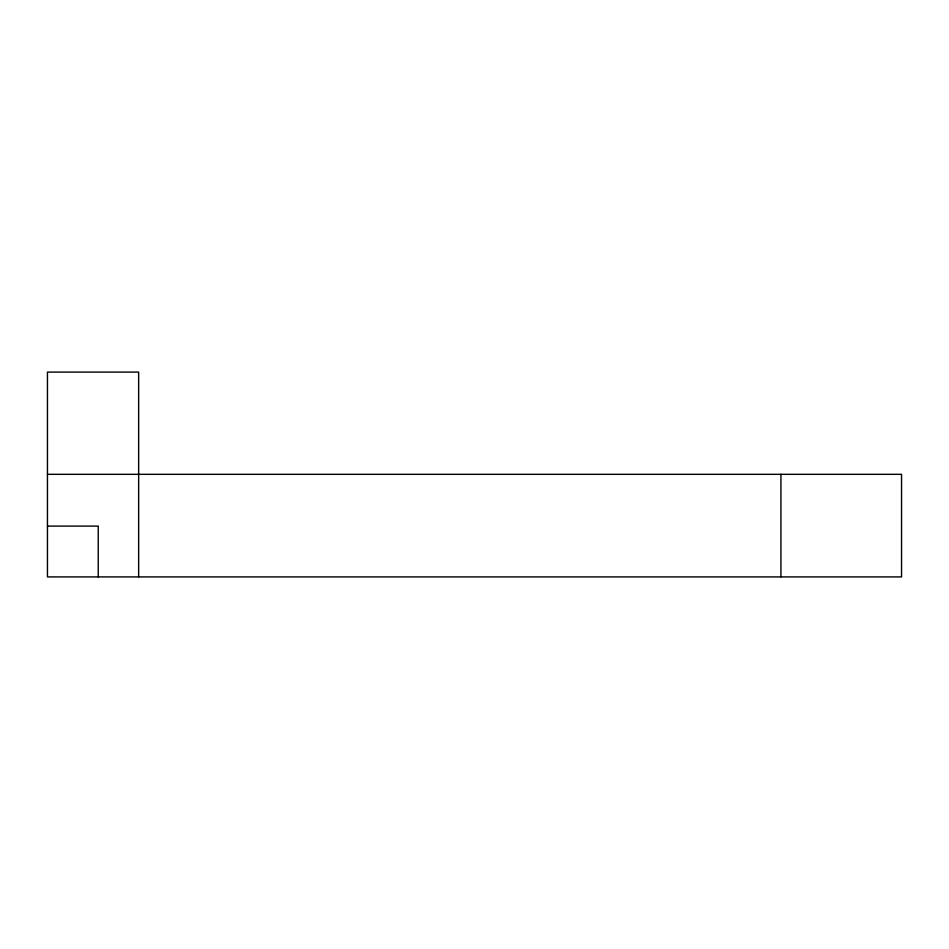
<?xml version="1.0" encoding="UTF-8"?>
<svg xmlns="http://www.w3.org/2000/svg" width="949" height="949" viewBox="0 0 949 949"><rect width="100%" height="100%" fill="white"/><g stroke="black" fill="none" stroke-linecap="round" stroke-linejoin="round"><path stroke-width="1.42" d="M47.45 474.322L901.55 474.322L901.55 576.909L47.45 576.909L47.45 372.091L138.649 372.091L138.649 576.909M47.45 526.102L98.245 526.102L98.245 576.909M780.932 474.322L780.932 576.909"/></g></svg>
